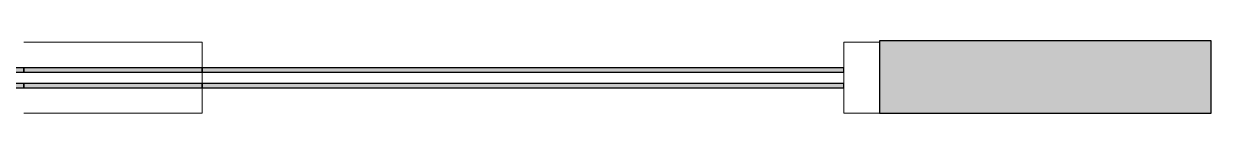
# Model space of a CAD drawing. Header units: millimetres. Extents: x 155927 to 317870, y -36033 to 97293.
# Drawn here: x 201423 to 203088, y 28408 to 28510 of the extents above; entities that cross this region are included whole.
import ezdxf

# ---------------------------------------------------------------- set-up
doc = ezdxf.new("R2010")
doc.units = ezdxf.units.MM
doc.header["$MEASUREMENT"] = 0
for name, color, linetype, lineweight in [('A-GLAZ-CURT', 7, 'CONTINUOUS', 9), ('A-GLAZ-CWMG', 7, 'CONTINUOUS', 9), ('A-WALL-PATT', 7, 'CONTINUOUS', 9), ('I-WALL', 7, 'CONTINUOUS', 9)]:
    doc.layers.add(name, color=color, linetype=linetype, lineweight=lineweight)

msp = doc.modelspace()

# ---------------------------------------------------------------- hatches: boundary and pattern name
at = {"layer": 'A-GLAZ-CURT'}
h = msp.add_hatch(color=256, dxfattribs=at)
h.paths.add_polyline_path([(201422.8, 28443.6), (201422.8, 28449.6), (200522.8, 28449.6), (200522.8, 28443.6), (200981.4, 28443.6)], flags=0)
h.paths.add_polyline_path([(201422.8, 28465.6), (201422.8, 28471.6), (200522.8, 28471.6), (200522.8, 28465.6), (200981.4, 28465.6)], flags=0)
h = msp.add_hatch(color=256, dxfattribs=at)
h.paths.add_polyline_path([(201672.8, 28443.6), (201672.8, 28449.6), (201422.8, 28449.6), (201422.8, 28443.6)], flags=0)
h.paths.add_polyline_path([(201672.8, 28465.6), (201672.8, 28471.6), (201422.8, 28471.6), (201422.8, 28465.6)], flags=0)
h = msp.add_hatch(color=256, dxfattribs=at)
h.paths.add_polyline_path([(202572.8, 28443.6), (202572.8, 28449.6), (201672.8, 28449.6), (201672.8, 28443.6)], flags=0)
h.paths.add_polyline_path([(202572.8, 28465.6), (202572.8, 28471.6), (201672.8, 28471.6), (201672.8, 28465.6)], flags=0)
at = {"layer": 'A-WALL-PATT'}
h = msp.add_hatch(color=256, dxfattribs=at)
h.paths.add_polyline_path([(203087.8, 28407.6), (203087.8, 28509.6), (202622.8, 28509.6), (202622.8, 28407.6)], flags=0)
h.paths.add_polyline_path([(204125.4, 28407.6), (204125.4, 28509.6), (204097.8, 28509.6), (204097.8, 28407.6)], flags=0)

# ---------------------------------------------------------------- linework, layer by layer
at = {"layer": 'A-GLAZ-CURT', "lineweight": 30}
for p, q in [((201422.8, 28471.6), (200522.8, 28471.6)), ((201422.8, 28465.6), (201422.8, 28471.6)), ((201672.8, 28471.6), (201422.8, 28471.6)), ((201422.8, 28471.6), (201422.8, 28465.6)), ((201672.8, 28465.6), (201672.8, 28471.6)), ((202572.8, 28471.6), (201672.8, 28471.6)), ((201672.8, 28471.6), (201672.8, 28465.6)), ((202572.8, 28465.6), (202572.8, 28471.6)), ((200522.8, 28465.6), (201422.8, 28465.6)), ((201422.8, 28465.6), (201672.8, 28465.6)), ((201672.8, 28465.6), (202572.8, 28465.6)), ((201422.8, 28449.6), (200522.8, 28449.6)), ((200522.8, 28443.6), (201422.8, 28443.6)), ((201422.8, 28443.6), (201422.8, 28449.6)), ((201672.8, 28449.6), (201422.8, 28449.6)), ((201422.8, 28449.6), (201422.8, 28443.6)), ((201422.8, 28443.6), (201672.8, 28443.6)), ((201672.8, 28443.6), (201672.8, 28449.6)), ((202572.8, 28449.6), (201672.8, 28449.6)), ((201672.8, 28449.6), (201672.8, 28443.6)), ((201672.8, 28443.6), (202572.8, 28443.6)), ((202572.8, 28443.6), (202572.8, 28449.6))]:
    msp.add_line(p, q, dxfattribs=at)
at = {"layer": 'A-GLAZ-CWMG'}
for p, q in [((201672.8, 28507.6), (201422.8, 28507.6)), ((201672.8, 28507.6), (201672.8, 28471.6)), ((201672.8, 28465.6), (201672.8, 28449.6)), ((201672.8, 28443.6), (201672.8, 28407.6)), ((201672.8, 28407.6), (201422.8, 28407.6))]:
    msp.add_line(p, q, dxfattribs=at)
at = {"layer": 'A-GLAZ-CWMG', "lineweight": 20, "extrusion": (0, 0, -1)}
for p, q in [((202622.8, 28507.6), (202572.8, 28507.6)), ((202572.8, 28507.6), (202572.8, 28407.6)), ((202622.8, 28407.6), (202622.8, 28507.6)), ((202572.8, 28407.6), (202622.8, 28407.6))]:
    msp.add_line(p, q, dxfattribs=at)
at = {"layer": 'I-WALL', "lineweight": 30}
for p, q in [((203087.8, 28509.6), (202622.8, 28509.6)), ((202622.8, 28509.6), (202622.8, 28407.6)), ((203087.8, 28407.6), (203087.8, 28509.6)), ((202622.8, 28407.6), (203087.8, 28407.6))]:
    msp.add_line(p, q, dxfattribs=at)

doc.saveas('drawing.dxf')
